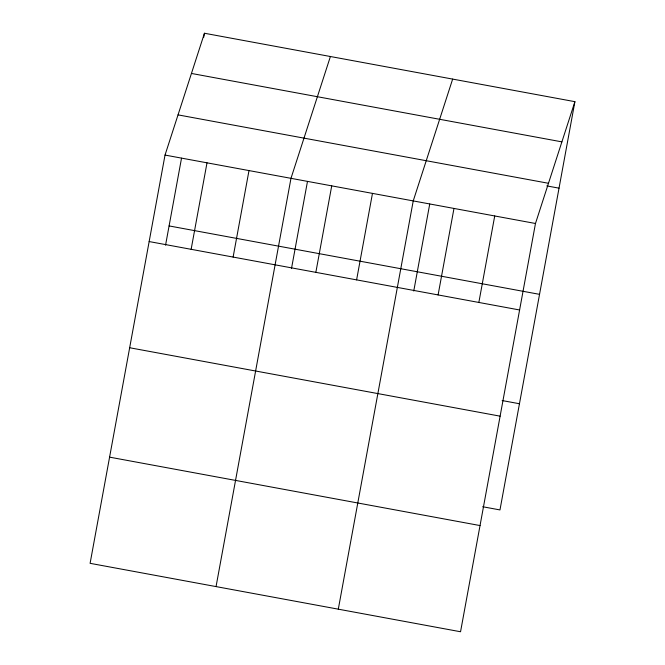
<?xml version="1.0" encoding="UTF-8"?>
<svg xmlns="http://www.w3.org/2000/svg" width="665" height="665" viewBox="0 0 665 665"><rect width="100%" height="100%" fill="white"/><g stroke="black" fill="none" stroke-linecap="round" stroke-linejoin="round"><path stroke-width="1" d="M165.028 155.07L90.099 563.33L460.546 631.75L535.475 223.49L574.901 101.67L204.454 33.25L165.028 155.07L535.475 223.49M165.56 245.169L181.528 158.17M203.706 37.323L204.454 33.25M191.138 249.317L207.006 162.825M233.116 257.072L248.993 170.581M216.05 586.588L290.979 178.336L330.405 56.517M291.511 268.436L307.479 181.437M315.85 272.351L331.727 185.859M356.606 279.882L372.475 193.39M338.302 609.173L413.231 200.913L452.657 79.093M413.763 291.012L429.731 204.014M438.102 294.936L453.979 208.436M478.85 302.459L494.727 215.967M574.901 101.67L499.972 509.93L482.657 506.73M191.445 73.449L561.892 141.869M178.037 114.87L548.484 183.291M546.805 185.909L559.032 188.162M169.093 225.925L539.539 294.346M149.151 241.561L519.606 309.981M502.142 400.546L519.465 403.746M129.658 347.745L500.113 416.165M109.584 457.146L480.039 525.566"/></g></svg>
